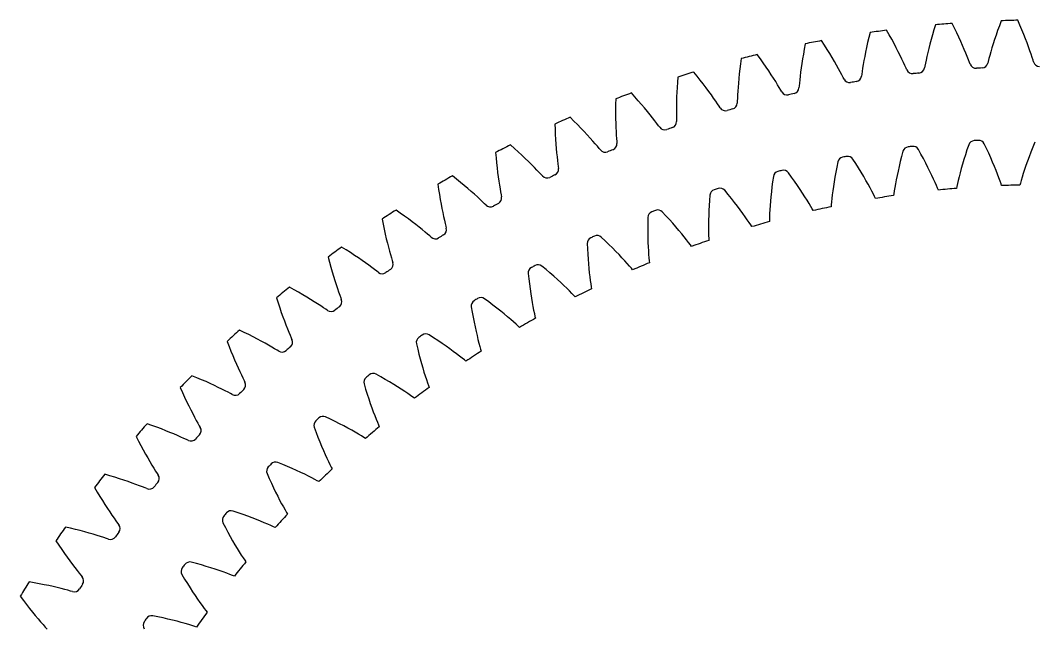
# Model space of a CAD drawing. Header units: millimetres. Extents: x -58 to 58, y -58 to 58.
# Drawn here: x -49.62 to -0.38, y 28.45 to 57.99 of the extents above; entities that cross this region are included whole.
import ezdxf

# ---------------------------------------------------------------- set-up
doc = ezdxf.new("R2010")
doc.units = ezdxf.units.MM

msp = doc.modelspace()

# ---------------------------------------------------------------- linework, layer by layer
at = {"layer": 'thin_ring_external'}
for p, q in [((-5.193768, 57.766987), (-5.269018, 57.522195)), ((-4.270686, 57.604919), (-4.385202, 57.833987)), ((-2.092248, 57.725107), (-2.17519, 57.491902)), ((-2.003628, 57.965382), (-2.092248, 57.725107)), ((-1.090875, 57.75271), (-1.192598, 57.987738)), ((-0.995213, 57.524428), (-1.090875, 57.75271)), ((-8.429786, 57.14459), (-8.48657, 56.903677)), ((-8.368135, 57.393156), (-8.429786, 57.14459)), ((-7.437527, 57.282184), (-7.564488, 57.504596)), ((-7.317333, 57.065812), (-7.437527, 57.282184)), ((-5.338987, 57.284775), (-5.403743, 57.055289)), ((-5.269018, 57.522195), (-5.338987, 57.284775)), ((-4.162594, 57.382254), (-4.270686, 57.604919)), ((-4.060949, 57.166556), (-4.162594, 57.382254)), ((-3.965804, 56.958501), (-4.060949, 57.166556)), ((-2.252489, 57.266332), (-2.324169, 57.049072)), ((-2.17519, 57.491902), (-2.252489, 57.266332)), ((-0.905605, 57.303458), (-0.995213, 57.524428)), ((-0.822066, 57.090478), (-0.905605, 57.303458)), ((-11.517089, 56.845023), (-11.564953, 56.593439)), ((-10.581781, 56.785486), (-10.7208, 57.000565)), ((-10.449849, 56.576063), (-10.581781, 56.785486)), ((-8.538585, 56.670972), (-8.58593, 56.447145)), ((-8.48657, 56.903677), (-8.538585, 56.670972)), ((-7.20396, 56.856041), (-7.317333, 57.065812)), ((-7.097498, 56.653543), (-7.20396, 56.856041)), ((-6.998079, 56.459139), (-7.097498, 56.653543)), ((-5.463346, 56.834411), (-5.517846, 56.622971)), ((-5.403743, 57.055289), (-5.463346, 56.834411)), ((-3.877245, 56.758915), (-3.965804, 56.958501)), ((-3.795421, 56.56885), (-3.877245, 56.758915)), ((-2.450653, 56.643042), (-2.505339, 56.456739)), ((-2.390234, 56.840956), (-2.450653, 56.643042)), ((-2.324169, 57.049072), (-2.390234, 56.840956)), ((-0.744636, 56.886317), (-0.822066, 57.090478)), ((-0.673406, 56.692032), (-0.744636, 56.886317)), ((-0.608541, 56.509024), (-0.673406, 56.692032)), ((-13.693898, 56.116331), (-13.844555, 56.323426)), ((-11.608379, 56.349763), (-11.647497, 56.114546)), ((-11.564953, 56.593439), (-11.608379, 56.349763)), ((-10.325093, 56.372856), (-10.449849, 56.576063)), ((-10.207637, 56.17653), (-10.325093, 56.372856)), ((-10.097661, 55.987898), (-10.207637, 56.17653)), ((-8.628699, 56.233025), (-8.66698, 56.029666)), ((-8.58593, 56.447145), (-8.628699, 56.233025)), ((-6.905909, 56.273869), (-6.998079, 56.459139)), ((-6.821305, 56.099108), (-6.905909, 56.273869)), ((-5.61161, 56.232997), (-5.650777, 56.057875)), ((-5.56727, 56.42203), (-5.61161, 56.232997)), ((-5.517846, 56.622971), (-5.56727, 56.42203)), ((-3.720572, 56.389693), (-3.795421, 56.56885)), ((-3.653116, 56.223406), (-3.720572, 56.389693)), ((-3.593817, 56.073036), (-3.653116, 56.223406)), ((-2.554093, 56.284041), (-2.59649, 56.12806)), ((-2.505339, 56.456739), (-2.554093, 56.284041)), ((-0.550347, 56.339274), (-0.608541, 56.509024)), ((-0.499421, 56.185865), (-0.550347, 56.339274)), ((-0.457111, 56.054549), (-0.499421, 56.185865)), ((-14.664998, 55.870415), (-14.694935, 55.624717)), ((-14.631065, 56.124254), (-14.664998, 55.870415)), ((-13.55063, 55.914495), (-13.693898, 56.116331)), ((-13.414869, 55.718469), (-13.55063, 55.914495)), ((-13.286777, 55.528911), (-13.414869, 55.718469)), ((-11.713348, 55.6723), (-11.740368, 55.467141)), ((-11.682439, 55.888452), (-11.713348, 55.6723)), ((-11.647497, 56.114546), (-11.682439, 55.888452)), ((-9.995424, 55.807987), (-10.097661, 55.987898)), ((-9.901321, 55.638152), (-9.995424, 55.807987)), ((-8.730299, 55.661464), (-8.75528, 55.501766)), ((-8.700839, 55.838477), (-8.730299, 55.661464)), ((-8.66698, 56.029666), (-8.700839, 55.838477)), ((-6.74479, 55.93679), (-6.821305, 56.099108)), ((-6.677297, 55.789915), (-6.74479, 55.93679)), ((-6.620797, 55.66405), (-6.677297, 55.789915)), ((-6.581165, 55.578076), (-6.620797, 55.66405)), ((-5.712125, 55.764621), (-5.731997, 55.672062)), ((-5.684517, 55.899796), (-5.712125, 55.764621)), ((-5.650777, 56.057875), (-5.684517, 55.899796)), ((-3.544336, 55.94425), (-3.593817, 56.073036)), ((-3.5095, 55.856223), (-3.544336, 55.94425)), ((-2.631503, 55.994612), (-2.656444, 55.903287)), ((-2.59649, 56.12806), (-2.631503, 55.994612)), ((-0.427177, 55.964737), (-0.457111, 56.054549)), ((-17.700608, 55.233038), (-17.720505, 54.977715)), ((-16.764427, 55.276753), (-16.926263, 55.475234)), ((-16.610258, 55.083115), (-16.764427, 55.276753)), ((-14.743469, 55.160027), (-14.762424, 54.9425)), ((-14.721035, 55.387703), (-14.743469, 55.160027)), ((-14.694935, 55.624717), (-14.721035, 55.387703)), ((-13.166575, 55.346624), (-13.286777, 55.528911)), ((-13.054583, 55.172618), (-13.166575, 55.346624)), ((-12.951267, 55.008225), (-13.054583, 55.172618)), ((-11.763643, 55.274378), (-11.783307, 55.09601)), ((-11.740368, 55.467141), (-11.763643, 55.274378)), ((-9.815981, 55.480295), (-9.901321, 55.638152)), ((-9.740499, 55.337361), (-9.815981, 55.480295)), ((-9.677152, 55.2148), (-9.740499, 55.337361)), ((-9.632844, 55.13114), (-9.677152, 55.2148)), ((-8.775399, 55.365276), (-8.790142, 55.271762)), ((-8.75528, 55.501766), (-8.775399, 55.365276)), ((-17.736862, 54.730741), (-17.749866, 54.492649)), ((-17.720505, 54.977715), (-17.736862, 54.730741)), ((-16.463905, 54.894866), (-16.610258, 55.083115)), ((-16.325564, 54.712653), (-16.463905, 54.894866)), ((-16.195504, 54.537264), (-16.325564, 54.712653)), ((-14.778101, 54.736164), (-14.790722, 54.542412)), ((-14.762424, 54.9425), (-14.778101, 54.736164)), ((-12.857361, 54.855309), (-12.951267, 55.008225)), ((-12.77412, 54.71675), (-12.857361, 54.855309)), ((-12.704117, 54.597864), (-12.77412, 54.71675)), ((-11.812023, 54.797787), (-11.821592, 54.703603)), ((-11.799453, 54.935178), (-11.812023, 54.797787)), ((-11.783307, 55.09601), (-11.799453, 54.935178)), ((-20.716394, 54.174081), (-20.722196, 53.918049)), ((-19.784043, 54.269302), (-19.956567, 54.458566)), ((-19.619441, 54.084451), (-19.784043, 54.269302)), ((-17.759724, 54.264082), (-17.766667, 54.045842)), ((-17.749866, 54.492649), (-17.759724, 54.264082)), ((-16.074096, 54.369692), (-16.195504, 54.537264)), ((-15.961881, 54.21124), (-16.074096, 54.369692)), ((-15.859693, 54.063729), (-15.961881, 54.21124)), ((-14.807791, 54.201755), (-14.812774, 54.06388)), ((-14.80053, 54.363232), (-14.807791, 54.201755)), ((-14.790722, 54.542412), (-14.80053, 54.363232)), ((-12.655267, 54.516772), (-12.704117, 54.597864)), ((-20.722196, 53.918049), (-20.724922, 53.670549)), ((-19.46294, 53.904549), (-19.619441, 54.084451)), ((-19.314772, 53.730234), (-19.46294, 53.904549)), ((-19.175247, 53.562276), (-19.314772, 53.730234)), ((-17.770953, 53.838956), (-17.772882, 53.644802)), ((-17.766667, 54.045842), (-17.770953, 53.838956)), ((-15.768946, 53.929966), (-15.859693, 54.063729)), ((-15.6925, 53.815117), (-15.768946, 53.929966)), ((-15.639257, 53.736839), (-15.6925, 53.815117)), ((-14.812774, 54.06388), (-14.81714, 53.969312)), ((-22.743575, 53.097036), (-22.926264, 53.276509)), ((-20.724922, 53.670549), (-20.724791, 53.432102)), ((-20.724791, 53.432102), (-20.722043, 53.20334)), ((-20.722043, 53.20334), (-20.716953, 52.985049)), ((-19.044792, 53.401647), (-19.175247, 53.562276)), ((-18.924019, 53.249617), (-19.044792, 53.401647)), ((-18.81386, 53.107959), (-18.924019, 53.249617)), ((-17.772882, 53.644802), (-17.772805, 53.465354)), ((-17.772805, 53.465354), (-17.771159, 53.303722)), ((-17.771159, 53.303722), (-17.768539, 53.165782)), ((-23.669265, 52.950598), (-23.660954, 52.694636)), ((-23.660954, 52.694636), (-23.650042, 52.447362)), ((-22.56904, 52.921533), (-22.743575, 53.097036)), ((-22.402866, 52.750527), (-22.56904, 52.921533)), ((-22.245321, 52.584638), (-22.402866, 52.750527)), ((-20.716953, 52.985049), (-20.709836, 52.77824)), ((-20.709836, 52.77824), (-20.701066, 52.584275)), ((-18.715882, 52.979398), (-18.81386, 53.107959)), ((-18.633225, 52.868935), (-18.715882, 52.979398)), ((-18.575752, 52.793709), (-18.633225, 52.868935)), ((-17.768539, 53.165782), (-17.767689, 53.071117)), ((-23.650042, 52.447362), (-23.636775, 52.209284)), ((-23.636775, 52.209284), (-23.62143, 51.98102)), ((-22.096755, 52.424621), (-22.245321, 52.584638)), ((-21.95765, 52.271422), (-22.096755, 52.424621)), ((-21.828685, 52.126276), (-21.95765, 52.271422)), ((-20.701066, 52.584275), (-20.691104, 52.405104)), ((-20.691104, 52.405104), (-20.680557, 52.243808)), ((-20.680557, 52.243808), (-20.670342, 52.106222)), ((-25.634037, 51.763516), (-25.826334, 51.932653)), ((-25.450098, 51.597895), (-25.634037, 51.763516)), ((-23.62143, 51.98102), (-23.604322, 51.763341)), ((-23.604322, 51.763341), (-23.585824, 51.557239)), ((-21.71089, 51.990902), (-21.828685, 52.126276)), ((-21.605979, 51.867934), (-21.71089, 51.990902)), ((-21.517362, 51.762192), (-21.605979, 51.867934)), ((-21.455832, 51.690246), (-21.517362, 51.762192)), ((-20.670342, 52.106222), (-20.664278, 52.011747)), ((-26.550254, 51.566307), (-26.527855, 51.311191)), ((-26.527855, 51.311191), (-26.503338, 51.064894)), ((-25.274756, 51.436302), (-25.450098, 51.597895)), ((-25.108311, 51.279344), (-25.274756, 51.436302)), ((-24.951157, 51.127755), (-25.108311, 51.279344)), ((-23.585824, 51.557239), (-23.566382, 51.364052)), ((-23.566382, 51.364052), (-23.546564, 51.185701)), ((-26.503338, 51.064894), (-26.476976, 50.827908)), ((-26.476976, 50.827908), (-26.449079, 50.600836)), ((-24.803823, 50.982451), (-24.951157, 51.127755)), ((-24.667058, 50.84463), (-24.803823, 50.982451)), ((-24.541985, 50.715951), (-24.667058, 50.84463)), ((-23.546564, 51.185701), (-23.527148, 51.025231)), ((-23.527148, 51.025231), (-23.509369, 50.888416)), ((-23.509369, 50.888416), (-23.49811, 50.794419)), ((-28.446648, 50.272793), (-28.647971, 50.431079)), ((-28.253865, 50.117555), (-28.446648, 50.272793)), ((-26.449079, 50.600836), (-26.420006, 50.38443)), ((-26.420006, 50.38443), (-26.390182, 50.17966)), ((-24.430459, 50.598948), (-24.541985, 50.715951)), ((-24.336152, 50.498248), (-24.430459, 50.598948)), ((-24.270751, 50.429801), (-24.336152, 50.498248)), ((-29.35061, 50.02541), (-29.314192, 49.771916)), ((-29.314192, 49.771916), (-29.276144, 49.527343)), ((-28.069888, 49.965867), (-28.253865, 50.117555)), ((-27.895049, 49.818316), (-28.069888, 49.965867)), ((-27.729782, 49.675615), (-27.895049, 49.818316)), ((-26.390182, 50.17966), (-26.360127, 49.987837)), ((-26.360127, 49.987837), (-26.330515, 49.810849)), ((-26.330515, 49.810849), (-26.302288, 49.651692)), ((-29.276144, 49.527343), (-29.236766, 49.292169)), ((-29.236766, 49.292169), (-29.196403, 49.066979)), ((-27.574668, 49.538648), (-27.729782, 49.675615)), ((-27.430519, 49.40857), (-27.574668, 49.538648)), ((-27.298546, 49.286976), (-27.430519, 49.40857)), ((-27.180744, 49.176295), (-27.298546, 49.286976)), ((-26.302288, 49.651692), (-26.277, 49.516065)), ((-26.277, 49.516065), (-26.26058, 49.422831)), ((-31.172868, 48.629392), (-31.382605, 48.776348)), ((-29.196403, 49.066979), (-29.155453, 48.852503)), ((-29.155453, 48.852503), (-29.114394, 48.649687)), ((-27.081033, 49.080944), (-27.180744, 49.176295)), ((-27.011961, 49.016203), (-27.081033, 49.080944)), ((-32.06183, 48.332588), (-32.011502, 48.081485)), ((-30.971826, 48.485011), (-31.172868, 48.629392)), ((-30.779772, 48.343688), (-30.971826, 48.485011)), ((-30.59707, 48.205992), (-30.779772, 48.343688)), ((-29.114394, 48.649687), (-29.073818, 48.459811)), ((-29.073818, 48.459811), (-29.0345, 48.284723)), ((-29.0345, 48.284723), (-28.997549, 48.127363)), ((-32.011502, 48.081485), (-31.960039, 47.839379)), ((-31.960039, 47.839379), (-31.907766, 47.606732)), ((-30.424193, 48.072611), (-30.59707, 48.205992)), ((-30.261769, 47.944398), (-30.424193, 48.072611)), ((-30.110673, 47.822458), (-30.261769, 47.944398)), ((-29.972203, 47.708319), (-30.110673, 47.822458)), ((-28.997549, 48.127363), (-28.964827, 47.993334)), ((-28.964827, 47.993334), (-28.943296, 47.901146)), ((-31.907766, 47.606732), (-31.855059, 47.384107)), ((-31.855059, 47.384107), (-31.802356, 47.172213)), ((-29.848483, 47.604296), (-29.972203, 47.708319)), ((-29.74367, 47.514581), (-29.848483, 47.604296)), ((-29.671137, 47.453744), (-29.74367, 47.514581)), ((-33.804416, 46.838306), (-34.021931, 46.973484)), ((-33.595727, 46.705218), (-33.804416, 46.838306)), ((-31.802356, 47.172213), (-31.750186, 46.971966)), ((-31.750186, 46.971966), (-31.699212, 46.784614)), ((-31.699212, 46.784614), (-31.650309, 46.611958)), ((-34.675678, 46.492982), (-34.611594, 46.245032)), ((-33.396179, 46.57469), (-33.595727, 46.705218)), ((-33.206169, 46.447268), (-33.396179, 46.57469)), ((-33.026207, 46.323613), (-33.206169, 46.447268)), ((-32.856967, 46.204542), (-33.026207, 46.323613)), ((-31.650309, 46.611958), (-31.604745, 46.456872)), ((-31.604745, 46.456872), (-31.56469, 46.32485)), ((-31.56469, 46.32485), (-31.538113, 46.233988)), ((-34.611594, 46.245032), (-34.546872, 46.006129)), ((-34.546872, 46.006129), (-34.481863, 45.776715)), ((-32.699383, 46.091111), (-32.856967, 46.204542)), ((-32.554835, 45.984773), (-32.699383, 46.091111)), ((-32.425572, 45.887723), (-32.554835, 45.984773)), ((-32.315977, 45.803919), (-32.425572, 45.887723)), ((-32.240202, 45.74717), (-32.315977, 45.803919)), ((-34.481863, 45.776715), (-34.416972, 45.557332)), ((-34.416972, 45.557332), (-34.352676, 45.348662)), ((-34.352676, 45.348662), (-34.289555, 45.151594)), ((-36.333302, 44.904973), (-36.557933, 45.027964)), ((-36.117598, 44.783584), (-36.333302, 44.904973)), ((-34.289555, 45.151594), (-34.228337, 44.967334)), ((-34.228337, 44.967334), (-34.169997, 44.797633)), ((-37.184218, 44.512177), (-37.106572, 44.268135)), ((-35.911162, 44.664246), (-36.117598, 44.783584)), ((-35.714422, 44.547485), (-35.911162, 44.664246)), ((-35.527922, 44.433932), (-35.714422, 44.547485)), ((-35.352379, 44.324364), (-35.527922, 44.433932)), ((-35.188785, 44.219787), (-35.352379, 44.324364)), ((-34.169997, 44.797633), (-34.115959, 44.645293)), ((-34.115959, 44.645293), (-34.068692, 44.515678)), ((-34.068692, 44.515678), (-34.03715, 44.426418)), ((-37.106572, 44.268135), (-37.028788, 44.03316)), ((-37.028788, 44.03316), (-36.951239, 43.807675)), ((-35.038599, 44.121573), (-35.188785, 44.219787)), ((-34.904186, 44.031791), (-35.038599, 44.121573)), ((-34.790141, 43.954152), (-34.904186, 44.031791)), ((-34.711355, 43.901663), (-34.790141, 43.954152)), ((-36.951239, 43.807675), (-36.874362, 43.5922)), ((-36.874362, 43.5922), (-36.798668, 43.387389)), ((-36.798668, 43.387389), (-36.724787, 43.194097)), ((-38.751845, 42.835265), (-38.98291, 42.945695)), ((-36.724787, 43.194097), (-36.653511, 43.013489)), ((-36.653511, 43.013489), (-36.585912, 42.84726)), ((-36.585912, 42.84726), (-36.523564, 42.698129)), ((-39.579831, 42.396191), (-39.488859, 42.156796)), ((-38.529781, 42.725943), (-38.751845, 42.835265)), ((-38.317085, 42.618159), (-38.529781, 42.725943)), ((-38.114212, 42.512413), (-38.317085, 42.618159)), ((-37.921739, 42.409306), (-38.114212, 42.512413)), ((-37.740427, 42.309575), (-37.921739, 42.409306)), ((-36.523564, 42.698129), (-36.469228, 42.571314)), ((-36.469228, 42.571314), (-36.432817, 42.483927)), ((-39.488859, 42.156796), (-39.398248, 41.926463)), ((-39.398248, 41.926463), (-39.308396, 41.705593)), ((-37.571321, 42.214168), (-37.740427, 42.309575)), ((-37.415952, 42.124377), (-37.571321, 42.214168)), ((-37.276798, 42.042136), (-37.415952, 42.124377)), ((-37.158648, 41.970897), (-37.276798, 42.042136)), ((-37.077091, 41.922828), (-37.158648, 41.970897)), ((-39.308396, 41.705593), (-39.219765, 41.49468)), ((-39.219765, 41.49468), (-39.132904, 41.29435)), ((-39.132904, 41.29435), (-39.048487, 41.105421)), ((-39.048487, 41.105421), (-38.96737, 40.929014)), ((-38.96737, 40.929014), (-38.890716, 40.766762)), ((-41.0527, 40.635468), (-41.289497, 40.733002)), ((-40.824951, 40.538545), (-41.0527, 40.635468)), ((-40.60664, 40.442641), (-40.824951, 40.538545)), ((-40.39825, 40.348232), (-40.60664, 40.442641)), ((-38.890716, 40.766762), (-38.820248, 40.621291)), ((-38.820248, 40.621291), (-38.759009, 40.497662)), ((-38.759009, 40.497662), (-38.717839, 40.412414)), ((-41.85524, 40.151449), (-41.751219, 39.917429)), ((-41.751219, 39.917429), (-41.648058, 39.692437)), ((-40.200389, 40.255885), (-40.39825, 40.348232)), ((-40.013858, 40.166293), (-40.200389, 40.255885)), ((-39.839753, 40.080347), (-40.013858, 40.166293)), ((-39.679675, 39.999251), (-39.839753, 40.080347)), ((-39.536201, 39.924801), (-39.679675, 39.999251)), ((-39.414306, 39.860178), (-39.536201, 39.924801)), ((-41.648058, 39.692437), (-41.546175, 39.476852)), ((-41.546175, 39.476852), (-41.44606, 39.271142)), ((-39.330225, 39.816675), (-39.414306, 39.860178)), ((-41.44606, 39.271142), (-41.348295, 39.075901)), ((-41.348295, 39.075901), (-41.253598, 38.89191)), ((-41.253598, 38.89191), (-41.162887, 38.720239)), ((-41.162887, 38.720239), (-41.077411, 38.562455)), ((-41.077411, 38.562455), (-40.999036, 38.421088)), ((-40.999036, 38.421088), (-40.931079, 38.30102)), ((-43.228879, 38.312263), (-43.47069, 38.396603)), ((-42.996137, 38.228033), (-43.228879, 38.312263)), ((-42.772874, 38.144301), (-42.996137, 38.228033)), ((-42.559599, 38.061515), (-42.772874, 38.144301)), ((-42.356952, 37.980207), (-42.559599, 38.061515)), ((-42.165769, 37.901027), (-42.356952, 37.980207)), ((-40.931079, 38.30102), (-40.885276, 38.218169)), ((-44.003537, 37.784768), (-43.886783, 37.556834)), ((-43.886783, 37.556834), (-43.771383, 37.337867)), ((-41.987194, 37.824803), (-42.165769, 37.901027)), ((-41.822891, 37.752649), (-41.987194, 37.824803)), ((-41.675534, 37.686215), (-41.822891, 37.752649)), ((-41.550264, 37.628406), (-41.675534, 37.686215)), ((-41.463914, 37.5896), (-41.550264, 37.628406)), ((-43.771383, 37.337867), (-43.657779, 37.128221)), ((-43.657779, 37.128221), (-43.546484, 36.928338)), ((-43.546484, 36.928338), (-43.438112, 36.73878)), ((-43.438112, 36.73878), (-43.333423, 36.560285)), ((-43.333423, 36.560285), (-43.233393, 36.393872)), ((-43.233393, 36.393872), (-43.139355, 36.241036)), ((-43.139355, 36.241036), (-43.053311, 36.104201)), ((-43.053311, 36.104201), (-42.978843, 35.988059)), ((-42.978843, 35.988059), (-42.928546, 35.907857)), ((-45.273774, 35.872704), (-45.519863, 35.943596)), ((-45.036744, 35.801424), (-45.273774, 35.872704)), ((-44.809208, 35.730118), (-45.036744, 35.801424)), ((-44.591697, 35.659206), (-44.809208, 35.730118)), ((-44.384878, 35.589185), (-44.591697, 35.659206)), ((-44.189624, 35.520658), (-44.384878, 35.589185)), ((-44.007121, 35.454386), (-44.189624, 35.520658)), ((-46.018197, 35.303336), (-45.889063, 35.08218)), ((-45.889063, 35.08218), (-45.761777, 34.869902)), ((-43.839092, 35.391392), (-44.007121, 35.454386)), ((-43.688299, 35.333177), (-43.839092, 35.391392)), ((-43.560036, 35.282356), (-43.688299, 35.333177)), ((-43.471679, 35.248367), (-43.560036, 35.282356)), ((-45.761777, 34.869902), (-45.636796, 34.666833)), ((-45.636796, 34.666833), (-45.514658, 34.473385)), ((-45.514658, 34.473385), (-45.396009, 34.290084)), ((-45.396009, 34.290084), (-45.281646, 34.117627)), ((-45.281646, 34.117627), (-45.172601, 33.956977)), ((-45.172601, 33.956977), (-45.070286, 33.809555)), ((-45.070286, 33.809555), (-44.976835, 33.677667)), ((-44.976835, 33.677667), (-44.896082, 33.565804)), ((-44.896082, 33.565804), (-44.841443, 33.488494)), ((-47.181173, 33.324201), (-47.430794, 33.381429)), ((-46.940577, 33.266086), (-47.181173, 33.324201)), ((-46.709459, 33.207423), (-46.940577, 33.266086)), ((-46.488371, 33.148602), (-46.709459, 33.207423)), ((-46.278009, 33.09008), (-46.488371, 33.148602)), ((-46.079276, 33.032413), (-46.278009, 33.09008)), ((-45.893399, 32.976295), (-46.079276, 33.032413)), ((-47.893101, 32.714689), (-47.75198, 32.500982)), ((-45.722156, 32.922654), (-45.893399, 32.976295)), ((-45.568385, 32.872834), (-45.722156, 32.922654)), ((-45.437516, 32.829156), (-45.568385, 32.872834)), ((-45.347421, 32.800086), (-45.437516, 32.829156)), ((-47.75198, 32.500982), (-47.613193, 32.296039)), ((-47.613193, 32.296039), (-47.477215, 32.100163)), ((-47.477215, 32.100163), (-47.344607, 31.913737)), ((-47.344607, 31.913737), (-47.21604, 31.737251)), ((-47.21604, 31.737251), (-47.09235, 31.571356)), ((-47.09235, 31.571356), (-46.974621, 31.416957)), ((-46.974621, 31.416957), (-46.86434, 31.275394)), ((-46.86434, 31.275394), (-46.763765, 31.148854)), ((-46.763765, 31.148854), (-46.676973, 31.04161)), ((-46.676973, 31.04161), (-46.618158, 30.967428)), ((-48.945285, 30.674494), (-49.197679, 30.717883)), ((-48.701853, 30.629721), (-48.945285, 30.674494)), ((-48.467854, 30.583879), (-48.701853, 30.629721)), ((-48.243861, 30.537326), (-48.467854, 30.583879)), ((-48.030595, 30.490482), (-48.243861, 30.537326)), ((-47.828987, 30.443849), (-48.030595, 30.490482)), ((-47.640301, 30.398057), (-47.828987, 30.443849)), ((-47.466363, 30.35393), (-47.640301, 30.398057)), ((-47.310081, 30.312657), (-47.466363, 30.35393)), ((-47.177005, 30.276254), (-47.310081, 30.312657)), ((-47.085445, 30.252191), (-47.177005, 30.276254)), ((-49.622555, 30.026689), (-49.469876, 29.821081)), ((-49.469876, 29.821081), (-49.32001, 29.624094)), ((-49.32001, 29.624094), (-49.173448, 29.436006)), ((-49.173448, 29.436006), (-49.030771, 29.257168)), ((-49.030771, 29.257168), (-48.892677, 29.088032)), ((-48.892677, 29.088032), (-48.760037, 28.929203)), ((-48.760037, 28.929203), (-48.63398, 28.781524)), ((-48.63398, 28.781524), (-48.516069, 28.646251)), ((-48.516069, 28.646251), (-48.408676, 28.525444)), ((-48.408676, 28.525444), (-48.316108, 28.423144))]:
    msp.add_line(p, q, dxfattribs=at)
for centre, radius, start, end in [((0, 0), 58, 94.336096, 95.137589), ((0, 0), 58, 91.178201, 91.979694), ((0, 0), 58, 97.49399, 98.295483), ((0, 0), 58, 100.651885, 101.453378), ((0, 0), 58, 103.80978, 104.611273), ((-6.027291, 55.724988), 0.3, 276.173192, 349.838657), ((-3.226945, 55.957031), 0.3, 199.635028, 273.300492), ((0, 0), 55.75, 93.015297, 93.300492), ((-2.948374, 55.9724), 0.3, 273.015297, 346.680762), ((-0.139497, 56.049826), 0.3, 196.477133, 270.142598), ((0, 0), 58, 106.967674, 107.769168), ((-9.087904, 55.30834), 0.3, 279.331087, 352.996551), ((-6.304592, 55.694296), 0.3, 202.792922, 276.458387), ((0, 0), 55.75, 96.173192, 96.458387), ((-12.120916, 54.723723), 0.3, 282.488981, 356.154446), ((-9.363093, 55.262419), 0.3, 205.950817, 279.616282), ((0, 0), 55.75, 99.331087, 99.616282), ((0, 0), 58, 110.125569, 110.927062), ((-12.393158, 54.662712), 0.3, 209.108712, 282.774177), ((0, 0), 55.75, 102.488981, 102.774177), ((-15.385586, 53.896997), 0.3, 212.266607, 285.932071), ((0, 0), 55.75, 105.646876, 105.932071), ((-15.117118, 53.972912), 0.3, 285.646876, 359.312341), ((0, 0), 58, 113.283464, 114.084957), ((-18.331288, 52.967598), 0.3, 215.424501, 289.089966), ((0, 0), 55.75, 108.804771, 109.089966), ((-18.06741, 53.058187), 0.3, 288.804771, 2.470236), ((0, 0), 58, 116.441359, 117.242852), ((-20.962832, 51.982326), 0.3, 291.962665, 5.62813), ((-21.221318, 51.877338), 0.3, 218.582396, 292.247861), ((0, 0), 55.75, 111.962665, 112.247861), ((-23.79459, 50.748596), 0.3, 295.12056, 8.786025), ((0, 0), 58, 119.599253, 120.400747), ((-24.0469, 50.629528), 0.3, 221.740291, 295.405756), ((0, 0), 55.75, 115.12056, 115.405756), ((-26.554085, 49.360744), 0.3, 298.278455, 11.94392), ((0, 0), 58, 122.757148, 123.558641), ((-26.799453, 49.227958), 0.3, 224.898185, 298.56365), ((0, 0), 55.75, 118.278455, 118.56365), ((-29.232936, 47.822986), 0.3, 301.43635, 15.101815), ((-29.470616, 47.676884), 0.3, 228.05608, 301.721545), ((0, 0), 55.75, 121.43635, 121.721545), ((0, 0), 58, 125.915043, 126.716536), ((0, 0), 55.75, 124.594244, 124.87944), ((-31.823007, 46.13999), 0.3, 304.594244, 18.259709), ((-32.052278, 45.981017), 0.3, 231.213975, 304.87944), ((0, 0), 58, 129.072938, 129.874431), ((-34.316433, 44.316869), 0.3, 307.752139, 21.417604), ((-34.536599, 44.145508), 0.3, 234.37187, 308.037335), ((0, 0), 55.75, 127.752139, 128.037335), ((0, 0), 58, 132.230832, 133.032326), ((-36.705641, 42.35916), 0.3, 310.910034, 24.575499), ((-36.916033, 42.17593), 0.3, 237.529764, 311.195229), ((0, 0), 55.75, 130.910034, 131.195229), ((0, 0), 58, 135.388727, 136.19022), ((-38.983376, 40.272806), 0.3, 314.067929, 27.733393), ((0, 0), 55.75, 134.067929, 134.353124), ((-39.183354, 40.078265), 0.3, 240.687659, 314.353124), ((0, 0), 58, 138.546622, 139.348115), ((-41.142719, 38.064146), 0.3, 317.225823, 30.891288), ((-41.331676, 37.858883), 0.3, 243.845554, 317.511019), ((0, 0), 55.75, 137.225823, 137.511019), ((0, 0), 58, 141.704517, 142.50601), ((0, 0), 55.75, 140.383718, 140.668913), ((-43.177113, 35.739886), 0.3, 320.383718, 34.049183), ((-43.354476, 35.524526), 0.3, 247.003449, 320.668913), ((-45.080379, 33.307085), 0.3, 323.541613, 37.207078), ((0, 0), 58, 144.862411, 145.663904), ((0, 0), 55.75, 143.541613, 143.826808), ((-45.245609, 33.082281), 0.3, 250.161343, 323.826808), ((0, 0), 58, 148.020306, 148.821799), ((0, 0), 55.75, 146.699508, 146.984703), ((-46.846738, 30.773132), 0.3, 326.699508, 40.364972), ((-46.999333, 30.539567), 0.3, 253.319238, 326.984703)]:
    msp.add_arc(centre, radius, start, end, dxfattribs=at)
at = {"layer": 'thin_ring_internal'}
for p, q in [((-5.898323, 51.491347), (-6.025185, 51.71943)), ((-3.580825, 51.945933), (-3.663617, 51.698423)), ((-2.717282, 51.756791), (-2.829862, 51.992251)), ((-2.610518, 51.52799), (-2.717282, 51.756791)), ((-0.474067, 51.825904), (-0.566543, 51.590964)), ((-0.376195, 52.067847), (-0.474067, 51.825904)), ((-9.05699, 51.030579), (-9.197652, 51.250419)), ((-6.83927, 51.374833), (-6.902174, 51.130309)), ((-6.771872, 51.62697), (-6.83927, 51.374833)), ((-5.777676, 51.269552), (-5.898323, 51.491347)), ((-5.664289, 51.054507), (-5.777676, 51.269552)), ((-3.813398, 51.226018), (-3.879514, 51.002461)), ((-3.741455, 51.458236), (-3.813398, 51.226018)), ((-3.663617, 51.698423), (-3.741455, 51.458236)), ((-2.510584, 51.306373), (-2.610518, 51.52799)), ((-2.417496, 51.092635), (-2.510584, 51.306373)), ((-0.652645, 51.363615), (-0.732399, 51.144552)), ((-0.566543, 51.590964), (-0.652645, 51.363615)), ((-9.988979, 50.85636), (-10.036711, 50.608427)), ((-9.937231, 51.112168), (-9.988979, 50.85636)), ((-8.922918, 50.816632), (-9.05699, 51.030579)), ((-8.796507, 50.608975), (-8.922918, 50.816632)), ((-6.959685, 50.894103), (-7.011914, 50.666899)), ((-6.902174, 51.130309), (-6.959685, 50.894103)), ((-5.558219, 50.846906), (-5.664289, 51.054507)), ((-5.459566, 50.647593), (-5.558219, 50.846906)), ((-3.939865, 50.788414), (-3.994485, 50.584959)), ((-3.879514, 51.002461), (-3.939865, 50.788414)), ((-2.331299, 50.887627), (-2.417496, 51.092635)), ((-2.25209, 50.692426), (-2.331299, 50.887627)), ((-0.872853, 50.73492), (-0.933433, 50.546866)), ((-0.805811, 50.934627), (-0.872853, 50.73492)), ((-0.732399, 51.144552), (-0.805811, 50.934627)), ((-13.064895, 50.40348), (-13.100797, 50.144972)), ((-12.181301, 50.376234), (-12.33523, 50.586998)), ((-12.034312, 50.170946), (-12.181301, 50.376234)), ((-10.079572, 50.369129), (-10.117715, 50.139141)), ((-10.036711, 50.608427), (-10.079572, 50.369129)), ((-8.677859, 50.408297), (-8.796507, 50.608975)), ((-8.567123, 50.215436), (-8.677859, 50.408297)), ((-7.100965, 50.243112), (-7.137976, 50.049038)), ((-7.058973, 50.449544), (-7.100965, 50.243112)), ((-7.011914, 50.666899), (-7.058973, 50.449544)), ((-5.36849, 50.457639), (-5.459566, 50.647593)), ((-5.28526, 50.278454), (-5.36849, 50.457639)), ((-5.210328, 50.112025), (-5.28526, 50.278454)), ((-4.043374, 50.393532), (-4.086448, 50.216168)), ((-3.994485, 50.584959), (-4.043374, 50.393532)), ((-2.180048, 50.508458), (-2.25209, 50.692426)), ((-2.115504, 50.337731), (-2.180048, 50.508458)), ((-2.059105, 50.18337), (-2.115504, 50.337731)), ((-0.987345, 50.37249), (-1.034134, 50.214949)), ((-0.933433, 50.546866), (-0.987345, 50.37249)), ((-13.133176, 49.894571), (-13.161223, 49.653088)), ((-13.100797, 50.144972), (-13.133176, 49.894571)), ((-11.895358, 49.971466), (-12.034312, 50.170946)), ((-11.76458, 49.778472), (-11.895358, 49.971466)), ((-11.642181, 49.592794), (-11.76458, 49.778472)), ((-10.151304, 49.919301), (-10.180508, 49.710675)), ((-10.117715, 50.139141), (-10.151304, 49.919301)), ((-8.464526, 50.031448), (-8.567123, 50.215436)), ((-8.370422, 49.857727), (-8.464526, 50.031448)), ((-8.285387, 49.696226), (-8.370422, 49.857727)), ((-7.17005, 49.869359), (-7.197125, 49.707262)), ((-7.137976, 50.049038), (-7.17005, 49.869359)), ((-5.144534, 49.961428), (-5.210328, 50.112025)), ((-5.089699, 49.832373), (-5.144534, 49.961428)), ((-5.052996, 49.744017), (-5.089699, 49.832373)), ((-4.153637, 49.919112), (-4.17348, 49.825516)), ((-4.12345, 50.056046), (-4.153637, 49.919112)), ((-4.086448, 50.216168), (-4.12345, 50.056046)), ((-2.012319, 50.051184), (-2.059105, 50.18337)), ((-1.981125, 49.960736), (-2.012319, 50.051184)), ((-1.072694, 50.080134), (-1.098261, 49.987937)), ((-1.034134, 50.214949), (-1.072694, 50.080134)), ((-16.142999, 49.503594), (-16.162919, 49.243366)), ((-15.259403, 49.530795), (-15.426015, 49.731683)), ((-15.100056, 49.334945), (-15.259403, 49.530795)), ((-14.949085, 49.144397), (-15.100056, 49.334945)), ((-13.185136, 49.421188), (-13.205127, 49.199697)), ((-13.161223, 49.653088), (-13.185136, 49.421188)), ((-11.528453, 49.415471), (-11.642181, 49.592794)), ((-11.423833, 49.247873), (-11.528453, 49.415471)), ((-11.329017, 49.091913), (-11.423833, 49.247873)), ((-10.226454, 49.333378), (-10.243498, 49.169923)), ((-10.205502, 49.514691), (-10.226454, 49.333378)), ((-10.180508, 49.710675), (-10.205502, 49.514691)), ((-8.210447, 49.549966), (-8.285387, 49.696226)), ((-8.147771, 49.424531), (-8.210447, 49.549966)), ((-8.105698, 49.338602), (-8.147771, 49.424531)), ((-7.218825, 49.56873), (-7.232869, 49.47409)), ((-7.197125, 49.707262), (-7.218825, 49.56873)), ((-16.179821, 48.991447), (-16.19295, 48.748695)), ((-16.162919, 49.243366), (-16.179821, 48.991447)), ((-14.806674, 48.95982), (-14.949085, 49.144397)), ((-14.673077, 48.782029), (-14.806674, 48.95982)), ((-14.548648, 48.612044), (-14.673077, 48.782029)), ((-13.234315, 48.792518), (-13.244065, 48.610259)), ((-13.221433, 48.989669), (-13.234315, 48.792518)), ((-13.205127, 49.199697), (-13.221433, 48.989669)), ((-11.245215, 48.950543), (-11.329017, 49.091913)), ((-11.174937, 48.829205), (-11.245215, 48.950543)), ((-11.127654, 48.746029), (-11.174937, 48.829205)), ((-10.256629, 49.030317), (-10.26482, 48.934992)), ((-10.243498, 49.169923), (-10.256629, 49.030317)), ((-19.159867, 48.415924), (-19.16373, 48.154964)), ((-18.279622, 48.497469), (-18.458285, 48.687719)), ((-18.10852, 48.3118), (-18.279622, 48.497469)), ((-17.946105, 48.130907), (-18.10852, 48.3118)), ((-16.20886, 48.293461), (-16.212205, 48.082829)), ((-16.202541, 48.515763), (-16.20886, 48.293461)), ((-16.19295, 48.748695), (-16.202541, 48.515763)), ((-14.43391, 48.451204), (-14.548648, 48.612044)), ((-14.329673, 48.301377), (-14.43391, 48.451204)), ((-14.237327, 48.165434), (-14.329673, 48.301377)), ((-13.255527, 48.305915), (-13.257834, 48.210267)), ((-13.251015, 48.446064), (-13.255527, 48.305915)), ((-13.244065, 48.610259), (-13.251015, 48.446064)), ((-19.16373, 48.154964), (-19.165092, 47.902482)), ((-19.165092, 47.902482), (-19.163251, 47.659382)), ((-17.792602, 47.955447), (-17.946105, 48.130907)), ((-17.648313, 47.786218), (-17.792602, 47.955447)), ((-17.513656, 47.624215), (-17.648313, 47.786218)), ((-16.212205, 48.082829), (-16.212925, 47.885258)), ((-16.212925, 47.885258), (-16.211437, 47.702745)), ((-14.159712, 48.048653), (-14.237327, 48.165434)), ((-14.107398, 47.968545), (-14.159712, 48.048653)), ((-21.2305, 47.280175), (-21.420535, 47.459066)), ((-21.048292, 47.105391), (-21.2305, 47.280175)), ((-19.163251, 47.659382), (-19.158485, 47.426302)), ((-19.158485, 47.426302), (-19.151106, 47.204033)), ((-17.389233, 47.470744), (-17.513656, 47.624215)), ((-17.27597, 47.327618), (-17.389233, 47.470744)), ((-17.175431, 47.197618), (-17.27597, 47.327618)), ((-16.211437, 47.702745), (-16.208266, 47.538434)), ((-16.208266, 47.538434), (-16.204141, 47.398273)), ((-16.204141, 47.398273), (-16.200556, 47.302664)), ((-22.104055, 47.144597), (-22.091846, 46.883893)), ((-22.091846, 46.883893), (-22.077662, 46.631806)), ((-20.875049, 46.93484), (-21.048292, 47.105391)), ((-20.711036, 46.769163), (-20.875049, 46.93484)), ((-19.151106, 47.204033), (-19.141478, 46.993593)), ((-19.141478, 46.993593), (-19.130035, 46.796354)), ((-19.130035, 46.796354), (-19.117314, 46.614278)), ((-17.090774, 47.085835), (-17.175431, 47.197618)), ((-17.033628, 47.0091), (-17.090774, 47.085835)), ((-22.077662, 46.631806), (-22.060859, 46.389281)), ((-22.060859, 46.389281), (-22.041753, 46.156936)), ((-20.556603, 46.609137), (-20.711036, 46.769163)), ((-20.412228, 46.455731), (-20.556603, 46.609137)), ((-20.278594, 46.31021), (-20.412228, 46.455731)), ((-20.156735, 46.174328), (-20.278594, 46.31021)), ((-19.117314, 46.614278), (-19.104033, 46.450473)), ((-19.104033, 46.450473), (-19.091288, 46.310832)), ((-19.091288, 46.310832), (-19.081823, 46.215625)), ((-24.100843, 45.883531), (-24.301531, 46.050384)), ((-23.908221, 45.720296), (-24.100843, 45.883531)), ((-22.041753, 46.156936), (-22.020706, 45.935543)), ((-22.020706, 45.935543), (-21.998141, 45.726095)), ((-20.048383, 46.050764), (-20.156735, 46.174328)), ((-19.957005, 45.944406), (-20.048383, 46.050764)), ((-19.895243, 45.871334), (-19.957005, 45.944406)), ((-24.964395, 45.694433), (-24.93616, 45.434976)), ((-24.93616, 45.434976), (-24.906484, 45.18424)), ((-23.724807, 45.560733), (-23.908221, 45.720296)), ((-23.550906, 45.405467), (-23.724807, 45.560733)), ((-23.386914, 45.255251), (-23.550906, 45.405467)), ((-21.998141, 45.726095), (-21.974577, 45.529934)), ((-21.974577, 45.529934), (-21.950672, 45.348986)), ((-21.950672, 45.348986), (-21.927332, 45.18631)), ((-24.906484, 45.18424), (-24.874783, 44.943209)), ((-24.874783, 44.943209), (-24.84141, 44.712481)), ((-23.23337, 45.111024), (-23.386914, 45.255251)), ((-23.09103, 44.974006), (-23.23337, 45.111024)), ((-22.961037, 44.845884), (-23.09103, 44.974006)), ((-22.845284, 44.729225), (-22.961037, 44.845884)), ((-21.927332, 45.18631), (-21.906015, 45.047719)), ((-21.906015, 45.047719), (-21.890707, 44.953275)), ((-26.879763, 44.312835), (-27.090342, 44.467017)), ((-24.84141, 44.712481), (-24.806773, 44.492803)), ((-24.806773, 44.492803), (-24.771358, 44.285142)), ((-22.747532, 44.628693), (-22.845284, 44.729225)), ((-22.68139, 44.559562), (-22.747532, 44.628693)), ((-27.730037, 44.070935), (-27.685882, 43.813708)), ((-26.677458, 44.161768), (-26.879763, 44.312835)), ((-26.484569, 44.013799), (-26.677458, 44.161768)), ((-26.301439, 43.869533), (-26.484569, 44.013799)), ((-26.128511, 43.729697), (-26.301439, 43.869533)), ((-24.771358, 44.285142), (-24.735763, 44.090804)), ((-24.735763, 44.090804), (-24.700763, 43.911671)), ((-24.700763, 43.911671), (-24.667453, 43.75074)), ((-27.685882, 43.813708), (-27.640827, 43.565275)), ((-27.640827, 43.565275), (-27.594349, 43.326653)), ((-25.966379, 43.595196), (-26.128511, 43.729697)), ((-25.815875, 43.467201), (-25.966379, 43.595196)), ((-25.678241, 43.347324), (-25.815875, 43.467201)), ((-25.555526, 43.238011), (-25.678241, 43.347324)), ((-24.667453, 43.75074), (-24.637645, 43.613724)), ((-24.637645, 43.613724), (-24.616552, 43.520402)), ((-27.594349, 43.326653), (-27.546835, 43.098417)), ((-27.546835, 43.098417), (-27.49874, 42.881288)), ((-27.49874, 42.881288), (-27.450608, 42.676201)), ((-25.451771, 43.143688), (-25.555526, 43.238011)), ((-25.381497, 43.07876), (-25.451771, 43.143688)), ((-29.556719, 42.574046), (-29.776391, 42.714972)), ((-29.345498, 42.435719), (-29.556719, 42.574046)), ((-29.143866, 42.299905), (-29.345498, 42.435719)), ((-27.450608, 42.676201), (-27.403117, 42.484422)), ((-27.403117, 42.484422), (-27.357156, 42.307784)), ((-30.390489, 42.280261), (-30.330583, 42.02624)), ((-30.330583, 42.02624), (-30.27032, 41.781051)), ((-28.952202, 42.167186), (-29.143866, 42.299905)), ((-28.770994, 42.038262), (-28.952202, 42.167186)), ((-28.600889, 41.913997), (-28.770994, 42.038262)), ((-28.442791, 41.795509), (-28.600889, 41.913997)), ((-27.357156, 42.307784), (-27.314003, 42.149209)), ((-27.314003, 42.149209), (-27.275816, 42.014287)), ((-27.275816, 42.014287), (-27.249018, 41.922441)), ((-30.27032, 41.781051), (-30.209239, 41.545743)), ((-30.209239, 41.545743), (-30.147765, 41.320865)), ((-28.298038, 41.684332), (-28.442791, 41.795509)), ((-28.168827, 41.582782), (-28.298038, 41.684332)), ((-28.059462, 41.495025), (-28.168827, 41.582782)), ((-27.985325, 41.434546), (-28.059462, 41.495025)), ((-30.147765, 41.320865), (-30.086395, 41.107109)), ((-30.086395, 41.107109), (-30.025729, 40.905374)), ((-30.025729, 40.905374), (-29.966522, 40.716882)), ((-32.121557, 40.673759), (-32.349487, 40.800894)), ((-31.902221, 40.548697), (-32.121557, 40.673759)), ((-31.69261, 40.425553), (-31.902221, 40.548697)), ((-31.49314, 40.304885), (-31.69261, 40.425553)), ((-29.966522, 40.716882), (-29.909774, 40.543408)), ((-29.909774, 40.543408), (-29.85694, 40.387791)), ((-29.85694, 40.387791), (-29.81052, 40.255476)), ((-32.935659, 40.329203), (-32.860229, 40.079351)), ((-32.860229, 40.079351), (-32.784986, 39.838338)), ((-31.304338, 40.187361), (-31.49314, 40.304885)), ((-31.126906, 40.073803), (-31.304338, 40.187361)), ((-30.961814, 39.965273), (-31.126906, 40.073803)), ((-30.810492, 39.863218), (-30.961814, 39.965273)), ((-29.81052, 40.255476), (-29.778119, 40.165453)), ((-32.784986, 39.838338), (-32.709536, 39.607236)), ((-32.709536, 39.607236), (-32.634335, 39.386569)), ((-30.675273, 39.769814), (-30.810492, 39.863218)), ((-30.560713, 39.688956), (-30.675273, 39.769814)), ((-30.482994, 39.633156), (-30.560713, 39.688956)), ((-32.634335, 39.386569), (-32.559922, 39.176996)), ((-32.559922, 39.176996), (-32.486952, 38.979378)), ((-32.486952, 38.979378), (-32.416253, 38.79489)), ((-34.564546, 38.619182), (-34.799871, 38.732044)), ((-34.337927, 38.50786), (-34.564546, 38.619182)), ((-34.121133, 38.397853), (-34.337927, 38.50786)), ((-32.416253, 38.79489), (-32.348934, 38.625238)), ((-32.348934, 38.625238), (-32.286621, 38.473168)), ((-32.286621, 38.473168), (-32.232143, 38.343962)), ((-35.355893, 38.225163), (-35.265225, 37.980429)), ((-35.265225, 37.980429), (-35.175288, 37.744505)), ((-33.914613, 38.289694), (-34.121133, 38.397853)), ((-33.718935, 38.184015), (-33.914613, 38.289694)), ((-33.534849, 38.081596), (-33.718935, 38.184015)), ((-33.363388, 37.983434), (-33.534849, 38.081596)), ((-33.20607, 37.890889), (-33.363388, 37.983434)), ((-32.232143, 38.343962), (-32.194261, 38.256105)), ((-35.175288, 37.744505), (-35.085754, 37.518486)), ((-35.085754, 37.518486), (-34.997111, 37.302866)), ((-33.065358, 37.805987), (-33.20607, 37.890889)), ((-32.946038, 37.732334), (-33.065358, 37.805987)), ((-32.865031, 37.681425), (-32.946038, 37.732334)), ((-34.997111, 37.302866), (-34.909938, 37.098272)), ((-34.909938, 37.098272), (-34.824941, 36.905521)), ((-36.876421, 36.418109), (-37.118246, 36.516271)), ((-34.824941, 36.905521), (-34.743019, 36.725734)), ((-34.743019, 36.725734), (-34.665383, 36.560549)), ((-34.665383, 36.560549), (-34.593827, 36.412604)), ((-37.64201, 35.976121), (-37.536448, 35.737433)), ((-36.643378, 36.320949), (-36.876421, 36.418109)), ((-36.420224, 36.224497), (-36.643378, 36.320949)), ((-36.207436, 36.129257), (-36.420224, 36.224497)), ((-36.005624, 36.035824), (-36.207436, 36.129257)), ((-35.815581, 35.944932), (-36.005624, 36.035824)), ((-34.593827, 36.412604), (-34.531498, 36.286996)), ((-34.531498, 36.286996), (-34.48828, 36.201637)), ((-37.536448, 35.737433), (-37.432158, 35.507493)), ((-37.432158, 35.507493), (-37.32888, 35.287415)), ((-35.638403, 35.857512), (-35.815581, 35.944932)), ((-35.475687, 35.774827), (-35.638403, 35.857512)), ((-35.330015, 35.698748), (-35.475687, 35.774827)), ((-35.206387, 35.632581), (-35.330015, 35.698748)), ((-35.122399, 35.586754), (-35.206387, 35.632581)), ((-37.32888, 35.287415), (-37.227131, 35.077661)), ((-37.227131, 35.077661), (-37.127528, 34.878821)), ((-37.127528, 34.878821), (-37.030827, 34.691669)), ((-37.030827, 34.691669), (-36.937992, 34.517266)), ((-36.937992, 34.517266), (-36.850335, 34.357173)), ((-39.04841, 34.07889), (-39.29582, 34.161979)), ((-38.809828, 33.996261), (-39.04841, 34.07889)), ((-38.581159, 33.91373), (-38.809828, 33.996261)), ((-36.850335, 34.357173), (-36.769806, 34.213914)), ((-36.769806, 34.213914), (-36.699863, 34.092382)), ((-36.699863, 34.092382), (-36.651472, 34.009845)), ((-39.785339, 33.59061), (-39.665283, 33.358873)), ((-38.362912, 33.831769), (-38.581159, 33.91373)), ((-38.155731, 33.750937), (-38.362912, 33.831769)), ((-37.960454, 33.671916), (-38.155731, 33.750937)), ((-37.77823, 33.59557), (-37.960454, 33.671916)), ((-37.610732, 33.523058), (-37.77823, 33.59557)), ((-37.460653, 33.456091), (-37.610732, 33.523058)), ((-39.665283, 33.358873), (-39.547035, 33.135789)), ((-39.547035, 33.135789), (-39.430404, 32.922486)), ((-37.333186, 33.39766), (-37.460653, 33.456091)), ((-37.246536, 33.357091), (-37.333186, 33.39766)), ((-39.430404, 32.922486), (-39.315936, 32.719395)), ((-39.315936, 32.719395), (-39.204282, 32.527063)), ((-39.204282, 32.527063), (-39.096242, 32.346219)), ((-39.096242, 32.346219), (-38.992847, 32.177862)), ((-38.992847, 32.177862), (-38.895501, 32.023469)), ((-38.895501, 32.023469), (-38.806306, 31.885438)), ((-41.072275, 31.610398), (-41.324331, 31.678098)), ((-40.829059, 31.542613), (-41.072275, 31.610398)), ((-40.595743, 31.474315), (-40.829059, 31.542613)), ((-38.806306, 31.885438), (-38.729014, 31.768443)), ((-38.729014, 31.768443), (-38.675634, 31.689042)), ((-41.777747, 31.077678), (-41.643653, 30.853772)), ((-40.372865, 31.405945), (-40.595743, 31.474315)), ((-40.1611, 31.338021), (-40.372865, 31.405945)), ((-39.961329, 31.271172), (-40.1611, 31.338021)), ((-39.77475, 31.206188), (-39.961329, 31.271172)), ((-39.603106, 31.144125), (-39.77475, 31.206188)), ((-39.44919, 31.086524), (-39.603106, 31.144125)), ((-39.318367, 31.036051), (-39.44919, 31.086524)), ((-39.229385, 31.000893), (-39.318367, 31.036051)), ((-41.643653, 30.853772), (-41.511896, 30.63839)), ((-41.511896, 30.63839), (-41.382356, 30.432672)), ((-41.382356, 30.432672), (-41.255602, 30.237012)), ((-41.255602, 30.237012), (-41.132319, 30.051919)), ((-41.132319, 30.051919), (-41.013352, 29.878068)), ((-41.013352, 29.878068), (-40.899789, 29.716396)), ((-40.899789, 29.716396), (-40.793123, 29.568289)), ((-40.793123, 29.568289), (-40.695599, 29.436011)), ((-42.940339, 29.021997), (-43.196085, 29.074052)), ((-40.695599, 29.436011), (-40.611252, 29.323995)), ((-40.611252, 29.323995), (-40.553085, 29.248031)), ((-42.693412, 28.969313), (-42.940339, 29.021997)), ((-42.456334, 28.915508), (-42.693412, 28.969313)), ((-42.229669, 28.860988), (-42.456334, 28.915508)), ((-42.014125, 28.80623), (-42.229669, 28.860988)), ((-41.810617, 28.751805), (-42.014125, 28.80623)), ((-41.620392, 28.69843), (-41.810617, 28.751805)), ((-41.445253, 28.647052), (-41.620392, 28.69843)), ((-41.288082, 28.599035), (-41.445253, 28.647052)), ((-41.154401, 28.556712), (-41.288082, 28.599035)), ((-41.063423, 28.527098), (-41.154401, 28.556712))]:
    msp.add_line(p, q, dxfattribs=at)
for centre, radius, start, end in [((-6.483626, 51.543817), 0.3, 97.169502, 163.908324), ((0, 0), 52.25, 96.948145, 97.169502), ((-6.284443, 51.568481), 0.3, 30.209323, 96.948145), ((-3.298245, 51.845193), 0.3, 93.640091, 160.378912), ((0, 0), 52.25, 93.418733, 93.640091), ((-3.097921, 51.857549), 0.3, 26.679911, 93.418733), ((-9.644413, 51.046918), 0.3, 100.698914, 167.437736), ((0, 0), 52.25, 100.477556, 100.698914), ((-9.447126, 51.083797), 0.3, 33.738735, 100.477556), ((-12.768615, 50.35638), 0.3, 104.228326, 170.967148), ((0, 0), 52.25, 104.006968, 104.228326), ((-12.573973, 50.405334), 0.3, 37.268146, 104.006968), ((-15.844382, 49.474822), 0.3, 107.757738, 174.49656), ((0, 0), 52.25, 107.53638, 107.757738), ((-15.653122, 49.535667), 0.3, 40.797558, 107.53638), ((0, 0), 50, 94.788027, 95.800208), ((0, 0), 50, 91.258615, 92.270796), ((0, 0), 50, 98.317439, 99.32962), ((0, 0), 52.25, 111.065792, 111.287149), ((-18.672894, 48.478093), 0.3, 44.32697, 111.065792), ((0, 0), 50, 101.846851, 102.859032), ((-18.860045, 48.405591), 0.3, 111.287149, 178.025971), ((0, 0), 50, 105.376263, 106.388443), ((-21.804166, 47.15274), 0.3, 114.816561, 181.555383), ((0, 0), 52.25, 114.595203, 114.816561), ((-21.621833, 47.236626), 0.3, 47.856382, 114.595203), ((0, 0), 50, 108.905674, 109.917855), ((-24.665576, 45.721022), 0.3, 118.345973, 185.084795), ((0, 0), 52.25, 118.124615, 118.345973), ((-24.488753, 45.815974), 0.3, 51.385793, 118.124615), ((0, 0), 50, 112.435086, 113.447267), ((0, 0), 50, 115.964498, 116.976679), ((-27.433421, 44.115869), 0.3, 121.875385, 188.614207), ((0, 0), 52.25, 121.654027, 121.875385), ((-27.262779, 44.221526), 0.3, 54.915205, 121.654027), ((0, 0), 50, 119.49391, 120.50609), ((-30.097202, 42.34337), 0.3, 125.404797, 192.143618), ((0, 0), 52.25, 125.183439, 125.404797), ((-29.933387, 42.459331), 0.3, 58.444617, 125.183439), ((0, 0), 50, 123.023321, 124.035502), ((-32.646813, 40.410247), 0.3, 128.934208, 195.67303), ((0, 0), 52.25, 128.712851, 128.934208), ((-32.490448, 40.536074), 0.3, 61.974029, 128.712851), ((0, 0), 50, 126.552733, 127.564914), ((-35.072585, 38.323835), 0.3, 132.46362, 199.202442), ((0, 0), 52.25, 132.242262, 132.46362), ((-34.924262, 38.459049), 0.3, 65.50344, 132.242262), ((0, 0), 50, 130.082145, 131.094326), ((0, 0), 52.25, 135.771674, 135.993032), ((-37.225596, 36.236135), 0.3, 69.032852, 135.771674), ((-37.365313, 36.092047), 0.3, 135.993032, 202.731854), ((0, 0), 50, 133.611557, 134.623737), ((0, 0), 52.25, 139.301086, 139.522444), ((-39.385721, 33.875766), 0.3, 72.562264, 139.301086), ((0, 0), 50, 137.140968, 138.153149), ((-39.516303, 33.72335), 0.3, 139.522444, 206.261265), ((0, 0), 52.25, 142.830498, 143.051855), ((-41.396442, 31.386894), 0.3, 76.091676, 142.830498), ((0, 0), 50, 140.67038, 141.682561), ((-41.517393, 31.226728), 0.3, 143.051855, 209.790677), ((-43.250132, 28.778961), 0.3, 79.621088, 146.359909), ((0, 0), 50, 144.199792, 145.211973), ((-43.360994, 28.611653), 0.3, 146.581267, 213.320089), ((0, 0), 52.25, 146.359909, 146.581267)]:
    msp.add_arc(centre, radius, start, end, dxfattribs=at)

doc.saveas('drawing.dxf')
